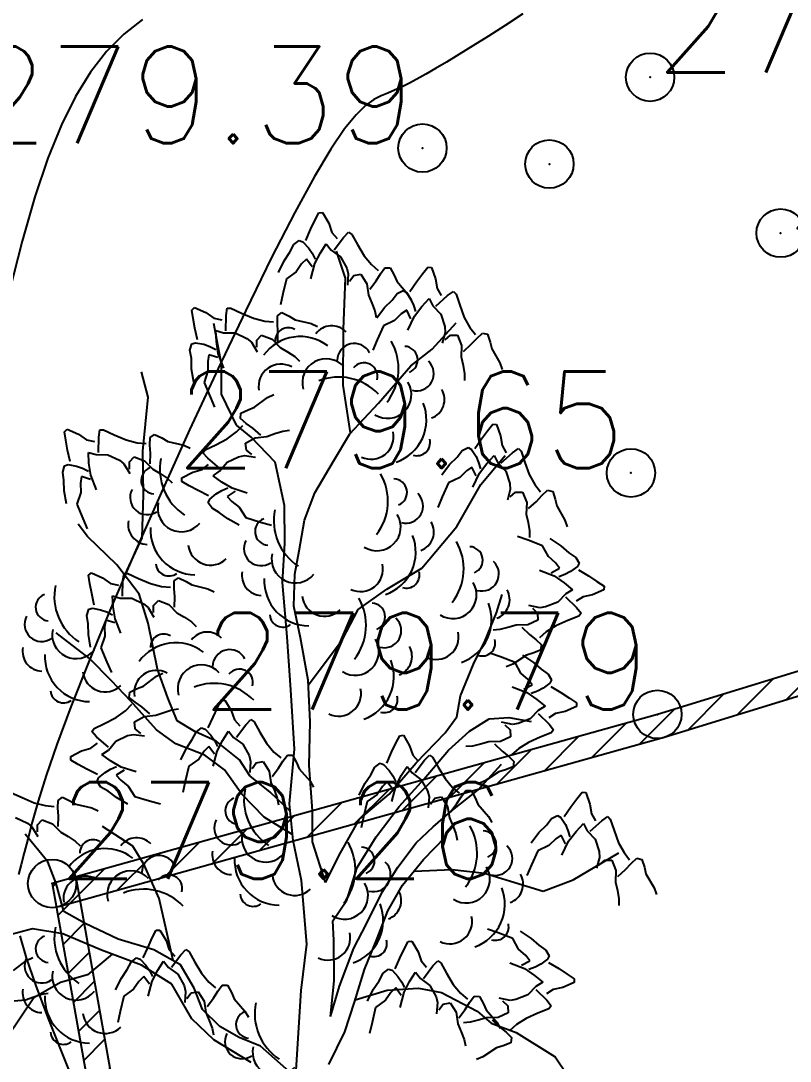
# Model space of a CAD drawing. Header units: millimetres. Extents: x 524954 to 526204, y 9523489 to 9524010.
# Drawn here: x 525584.64 to 525592.6, y 9523833.74 to 9523844.5 of the extents above; entities that cross this region are included whole.
import ezdxf
from ezdxf.enums import TextEntityAlignment as Align

# ---------------------------------------------------------------- set-up
doc = ezdxf.new("R2010")
doc.units = ezdxf.units.MM
doc.header["$PDMODE"] = 32
doc.header["$PDSIZE"] = 0.5
doc.linetypes.add('ACAD_ISO12W100', pattern=[21, 12, -3, 0, -3, 0, -3])
for name, color, linetype in [('Arbre', 34, 'ACAD_ISO12W100'), ('Cloture', 7, 'Continuous'), ('CN_01_00', 3, 'Continuous'), ('CN_02_00', 4, 'Continuous'), ('Murs', 1, 'Continuous'), ('TopoAlt', 3, 'Continuous'), ('TOPOJIS', 7, 'Continuous')]:
    doc.layers.add(name, color=color, linetype=linetype)
doc.styles.add('Simplex 1.0', font='Simplex.shx', dxfattribs={"width": 0.99, "height": 1})
pattern_1 = [(45, (0, 0), (-0.1767766952966, 0.1767766952966), [])]

# ---------------------------------------------------------------- blocks, each defined once
blk = doc.blocks.new('TCPOINT M')
at = {"color": 0}
blk.add_point((0, 0), dxfattribs=at)
at = {"layer": 'TopoAlt', "style": 'Simplex 1.0', "width": 0.99}
blk.add_attdef('ALT', (0.15, 0.15), '', height=1, dxfattribs=at)
blk = doc.blocks.new('v088')
at = {"color": 3, "linetype": 'Continuous'}
for p, q in [((-0.024, 12.318), (0.016, 12.396)), ((0.016, 12.396), (0.055, 12.4)), ((0.055, 12.4), (0.118, 12.291)), ((-0.069, 12.224), (-0.024, 12.318)), ((0.118, 12.291), (0.152, 12.195)), ((-0.118, 12.113), (-0.069, 12.224)), ((0.152, 12.195), (0.207, 12.131)), ((0.272, 12.144), (0.324, 12.197)), ((0.324, 12.197), (0.356, 12.175)), ((0.356, 12.175), (0.415, 12.069)), ((-0.283, 11.991), (-0.243, 12.069)), ((-0.243, 12.069), (-0.188, 12.111)), ((-0.188, 12.111), (-0.15, 12.099)), ((-0.15, 12.099), (-0.092, 12.035)), ((0.032, 11.984), (0.092, 12.078)), ((0.092, 12.078), (0.144, 12.013)), ((0.175, 12.015), (0.272, 12.144)), ((0.415, 12.069), (0.484, 11.953)), ((-0.344, 11.901), (-0.283, 11.991)), ((-0.092, 12.035), (-0.054, 11.98)), ((-0.054, 11.98), (-0.022, 11.919)), ((-0.025, 11.872), (0.032, 11.984)), ((0.144, 12.013), (0.24, 11.942)), ((0.484, 11.953), (0.56, 11.862)), ((-0.403, 11.78), (-0.344, 11.901)), ((-0.162, 11.869), (-0.217, 11.788)), ((-0.112, 11.918), (-0.162, 11.869)), ((-0.054, 11.839), (-0.112, 11.918)), ((-0.066, 11.715), (-0.025, 11.872)), ((0.24, 11.942), (0.305, 11.825)), ((0.56, 11.862), (0.63, 11.801)), ((-0.217, 11.788), (-0.32, 11.714)), ((0.305, 11.825), (0.32, 11.765)), ((0.32, 11.765), (0.311, 11.65)), ((0.334, 11.69), (0.378, 11.749)), ((0.378, 11.749), (0.45, 11.762)), ((0.45, 11.762), (0.511, 11.664)), ((0.608, 11.694), (0.653, 11.766)), ((0.653, 11.766), (0.699, 11.829)), ((0.699, 11.829), (0.754, 11.828)), ((0.754, 11.828), (0.796, 11.754)), ((0.796, 11.754), (0.824, 11.689)), ((1.027, 11.683), (1.089, 11.768)), ((1.089, 11.768), (1.142, 11.837)), ((1.142, 11.837), (1.181, 11.833)), ((1.181, 11.833), (1.223, 11.714)), ((-0.32, 11.714), (-0.357, 11.558)), ((0.511, 11.664), (0.53, 11.547)), ((0.542, 11.608), (0.608, 11.694)), ((0.824, 11.689), (0.934, 11.561)), ((0.958, 11.583), (1.027, 11.683)), ((1.223, 11.714), (1.239, 11.614)), ((-0.357, 11.558), (-0.382, 11.444)), ((0.53, 11.547), (0.565, 11.463)), ((0.773, 11.494), (0.827, 11.564)), ((0.827, 11.564), (0.889, 11.595)), ((0.889, 11.595), (0.923, 11.575)), ((0.923, 11.575), (0.969, 11.502)), ((0.934, 11.561), (0.97, 11.497)), ((1.227, 11.433), (1.346, 11.541)), ((1.239, 11.614), (1.281, 11.541)), ((1.346, 11.541), (1.408, 11.583)), ((1.408, 11.583), (1.435, 11.556)), ((1.435, 11.556), (1.473, 11.441)), ((-1.299, 11.392), (-1.27, 11.417)), ((-1.27, 11.417), (-1.154, 11.366)), ((0.565, 11.463), (0.596, 11.383)), ((0.615, 11.31), (0.696, 11.418)), ((0.696, 11.418), (0.773, 11.494)), ((0.969, 11.502), (0.996, 11.441)), ((0.996, 11.441), (1.016, 11.375)), ((1.004, 11.329), (1.081, 11.429)), ((1.081, 11.429), (1.158, 11.51)), ((1.158, 11.51), (1.196, 11.437)), ((1.196, 11.437), (1.277, 11.348)), ((1.473, 11.441), (1.519, 11.314)), ((-1.285, 11.305), (-1.299, 11.392)), ((-1.266, 11.203), (-1.285, 11.305)), ((-1.154, 11.366), (-1.07, 11.309)), ((-1.07, 11.309), (-0.988, 11.29)), ((-0.947, 11.176), (-0.943, 11.337)), ((-0.943, 11.337), (-0.932, 11.411)), ((-0.932, 11.411), (-0.894, 11.412)), ((-0.894, 11.412), (-0.784, 11.361)), ((-0.784, 11.361), (-0.66, 11.307)), ((-0.66, 11.307), (-0.544, 11.278)), ((-0.413, 11.333), (-0.367, 11.365)), ((-0.413, 11.254), (-0.413, 11.333)), ((-0.367, 11.365), (-0.29, 11.329)), ((-0.29, 11.329), (-0.229, 11.292)), ((0.596, 11.383), (0.609, 11.315)), ((0.869, 11.352), (0.8, 11.283)), ((0.927, 11.391), (0.869, 11.352)), ((0.969, 11.302), (0.927, 11.391)), ((0.935, 11.183), (1.004, 11.329)), ((1.277, 11.348), (1.319, 11.221)), ((1.519, 11.314), (1.577, 11.21)), ((-1.241, 11.084), (-1.266, 11.203)), ((-0.544, 11.278), (-0.452, 11.27)), ((-0.408, 11.17), (-0.413, 11.254)), ((-0.229, 11.292), (-0.065, 11.254)), ((-0.065, 11.254), (0.001, 11.223)), ((0.685, 11.229), (0.619, 11.083)), ((0.8, 11.283), (0.685, 11.229)), ((1.319, 11.221), (1.323, 11.16)), ((1.577, 11.21), (1.635, 11.137)), ((-1.05, 11.179), (-0.971, 11.157)), ((-1.044, 11.067), (-1.05, 11.179)), ((-0.971, 11.157), (-0.851, 11.155)), ((-0.851, 11.155), (-0.73, 11.098)), ((-0.73, 11.098), (-0.682, 11.059)), ((-0.626, 11.08), (-0.576, 11.133)), ((-0.576, 11.133), (-0.468, 11.09)), ((-0.468, 11.09), (-0.384, 11.005)), ((-0.41, 11.061), (-0.408, 11.17)), ((1.323, 11.16), (1.292, 11.048)), ((1.323, 11.083), (1.377, 11.133)), ((1.377, 11.133), (1.45, 11.133)), ((1.45, 11.133), (1.492, 11.025)), ((1.592, 11.037), (1.65, 11.098)), ((1.65, 11.098), (1.708, 11.152)), ((1.708, 11.152), (1.762, 11.141)), ((1.762, 11.141), (1.789, 11.06)), ((-1.317, 10.975), (-1.297, 11.041)), ((-1.297, 11.041), (-1.259, 11.053)), ((-1.259, 11.053), (-1.174, 11.037)), ((-1.174, 11.037), (-1.111, 11.014)), ((-1.111, 11.014), (-1.05, 10.983)), ((-1.024, 10.943), (-1.044, 11.067)), ((-0.682, 11.059), (-0.622, 10.96)), ((-0.626, 11.006), (-0.626, 11.08)), ((-0.384, 11.005), (-0.307, 10.958)), ((0.619, 11.083), (0.573, 10.975)), ((1.492, 11.025), (1.489, 10.906)), ((1.512, 10.964), (1.592, 11.037)), ((1.789, 11.06), (1.804, 10.991)), ((1.804, 10.991), (1.889, 10.844)), ((-1.303, 10.889), (-1.317, 10.975)), ((-1.3, 10.78), (-1.303, 10.889)), ((-1.122, 10.929), (-1.134, 10.861)), ((-1.029, 10.899), (-1.122, 10.929)), ((-0.966, 10.792), (-1.024, 10.943)), ((-0.307, 10.958), (-0.234, 10.911)), ((-0.234, 10.911), (-0.184, 10.864)), ((1.489, 10.906), (1.508, 10.818)), ((-1.277, 10.647), (-1.3, 10.78)), ((-1.134, 10.861), (-1.131, 10.763)), ((1.508, 10.818), (1.523, 10.733)), ((1.889, 10.844), (1.912, 10.775)), ((-1.131, 10.763), (-1.171, 10.642)), ((1.523, 10.733), (1.523, 10.664)), ((-1.171, 10.642), (-1.109, 10.494)), ((-1.109, 10.494), (-1.063, 10.387)), ((-0.648, 10.385), (-0.514, 10.488)), ((-0.514, 10.488), (-0.448, 10.519)), ((-0.791, 10.323), (-0.715, 10.36)), ((-0.715, 10.36), (-0.648, 10.385)), ((-0.796, 10.268), (-0.791, 10.323)), ((-0.735, 10.218), (-0.796, 10.268)), ((-2.616, 10.132), (-2.587, 10.158)), ((-2.603, 10.046), (-2.616, 10.132)), ((-2.587, 10.158), (-2.471, 10.107)), ((-2.261, 10.077), (-2.249, 10.151)), ((-2.249, 10.151), (-2.211, 10.152)), ((-2.211, 10.152), (-2.101, 10.101)), ((-0.931, 10.06), (-0.836, 10.131)), ((-0.836, 10.131), (-0.771, 10.198)), ((-0.666, 10.169), (-0.735, 10.218)), ((-0.583, 10.098), (-0.666, 10.169)), ((-0.438, 10.113), (-0.356, 10.14)), ((-0.356, 10.14), (-0.287, 10.149)), ((1.7, 10.058), (1.762, 10.142)), ((1.762, 10.142), (1.816, 10.212)), ((1.816, 10.212), (1.854, 10.208)), ((1.854, 10.208), (1.896, 10.089)), ((-2.583, 9.943), (-2.603, 10.046)), ((-2.471, 10.107), (-2.388, 10.049)), ((-2.388, 10.049), (-2.306, 10.03)), ((-2.264, 9.917), (-2.261, 10.077)), ((-2.101, 10.101), (-1.977, 10.047)), ((-1.977, 10.047), (-1.862, 10.018)), ((-1.862, 10.018), (-1.769, 10.01)), ((-1.731, 9.995), (-1.73, 10.074)), ((-1.73, 10.074), (-1.685, 10.105)), ((-1.685, 10.105), (-1.608, 10.069)), ((-1.608, 10.069), (-1.547, 10.033)), ((-1.547, 10.033), (-1.382, 9.994)), ((-1.051, 9.998), (-0.931, 10.06)), ((-0.743, 10.015), (-0.642, 10.071)), ((-0.734, 9.943), (-0.743, 10.015)), ((-0.642, 10.071), (-0.523, 10.083)), ((-0.523, 10.083), (-0.438, 10.113)), ((1.631, 9.958), (1.7, 10.058)), ((1.896, 10.089), (1.912, 9.989)), ((-2.558, 9.824), (-2.583, 9.943)), ((-2.368, 9.919), (-2.288, 9.897)), ((-2.362, 9.808), (-2.368, 9.919)), ((-1.725, 9.911), (-1.731, 9.995)), ((-1.728, 9.802), (-1.725, 9.911)), ((-1.382, 9.994), (-1.316, 9.963)), ((-1.184, 9.915), (-1.161, 9.945)), ((-1.134, 9.859), (-1.184, 9.915)), ((-1.161, 9.945), (-1.051, 9.998)), ((-0.677, 9.896), (-0.734, 9.943)), ((1.446, 9.869), (1.5, 9.939)), ((1.5, 9.939), (1.562, 9.969)), ((1.562, 9.969), (1.596, 9.95)), ((1.596, 9.95), (1.643, 9.877)), ((1.9, 9.808), (2.019, 9.915)), ((1.912, 9.989), (1.954, 9.915)), ((2.019, 9.915), (2.081, 9.958)), ((2.081, 9.958), (2.108, 9.931)), ((2.108, 9.931), (2.146, 9.815)), ((-2.342, 9.683), (-2.362, 9.808)), ((-2.288, 9.897), (-2.168, 9.895)), ((-2.168, 9.895), (-2.047, 9.839)), ((-2.047, 9.839), (-2, 9.799)), ((-2, 9.799), (-1.94, 9.7)), ((-1.944, 9.746), (-1.943, 9.82)), ((-1.943, 9.82), (-1.893, 9.873)), ((-1.893, 9.873), (-1.786, 9.83)), ((-1.786, 9.83), (-1.702, 9.745)), ((-1.012, 9.755), (-1.134, 9.859)), ((-1.011, 9.724), (-0.934, 9.816)), ((-0.934, 9.816), (-0.814, 9.874)), ((-0.814, 9.874), (-0.753, 9.886)), ((-0.753, 9.886), (-0.639, 9.87)), ((1.369, 9.792), (1.446, 9.869)), ((1.643, 9.877), (1.669, 9.815)), ((1.669, 9.815), (1.689, 9.75)), ((1.677, 9.704), (1.754, 9.804)), ((1.754, 9.804), (1.831, 9.885)), ((1.831, 9.885), (1.869, 9.812)), ((1.869, 9.812), (1.95, 9.723)), ((2.146, 9.815), (2.193, 9.689)), ((-2.634, 9.715), (-2.614, 9.781)), ((-2.621, 9.629), (-2.634, 9.715)), ((-2.614, 9.781), (-2.576, 9.793)), ((-2.576, 9.793), (-2.492, 9.777)), ((-2.492, 9.777), (-2.428, 9.754)), ((-2.428, 9.754), (-2.368, 9.723)), ((-1.702, 9.745), (-1.624, 9.699)), ((-1.624, 9.699), (-1.552, 9.652)), ((-1.402, 9.657), (-1.289, 9.715)), ((-1.289, 9.715), (-1.192, 9.743)), ((-1.192, 9.743), (-1.125, 9.794)), ((-1.079, 9.676), (-1.011, 9.724)), ((1.289, 9.685), (1.369, 9.792)), ((1.542, 9.727), (1.473, 9.658)), ((1.6, 9.765), (1.542, 9.727)), ((1.643, 9.677), (1.6, 9.765)), ((1.608, 9.558), (1.677, 9.704)), ((1.95, 9.723), (1.993, 9.596)), ((-2.617, 9.52), (-2.621, 9.629)), ((-2.439, 9.669), (-2.451, 9.601)), ((-2.451, 9.601), (-2.448, 9.503)), ((-2.346, 9.639), (-2.439, 9.669)), ((-2.283, 9.532), (-2.342, 9.683)), ((-1.552, 9.652), (-1.502, 9.604)), ((-1.401, 9.619), (-1.402, 9.657)), ((-1.325, 9.574), (-1.401, 9.619)), ((-0.989, 9.611), (-1.079, 9.676)), ((-0.88, 9.547), (-0.989, 9.611)), ((1.358, 9.604), (1.292, 9.458)), ((1.473, 9.658), (1.358, 9.604)), ((1.993, 9.596), (1.996, 9.535)), ((2.193, 9.689), (2.25, 9.585)), ((2.25, 9.585), (2.308, 9.512)), ((-2.595, 9.387), (-2.617, 9.52)), ((-2.448, 9.503), (-2.488, 9.382)), ((-1.233, 9.524), (-1.325, 9.574)), ((-1.125, 9.469), (-1.233, 9.524)), ((-1.113, 9.435), (-1.047, 9.49)), ((-1.047, 9.49), (-0.989, 9.525)), ((-0.989, 9.525), (-0.927, 9.553)), ((-0.848, 9.516), (-0.931, 9.463)), ((-0.726, 9.498), (-0.88, 9.547)), ((1.996, 9.535), (1.966, 9.423)), ((1.996, 9.458), (2.05, 9.508)), ((2.05, 9.508), (2.123, 9.508)), ((2.123, 9.508), (2.166, 9.4)), ((2.323, 9.473), (2.381, 9.527)), ((2.381, 9.527), (2.435, 9.515)), ((2.435, 9.515), (2.462, 9.435)), ((-2.488, 9.382), (-2.427, 9.234)), ((-1.128, 9.398), (-1.113, 9.435)), ((-1.089, 9.341), (-1.128, 9.398)), ((-0.931, 9.463), (-0.885, 9.411)), ((-0.885, 9.411), (-0.807, 9.351)), ((1.292, 9.458), (1.246, 9.35)), ((2.166, 9.4), (2.162, 9.281)), ((2.185, 9.338), (2.266, 9.412)), ((2.266, 9.412), (2.323, 9.473)), ((2.462, 9.435), (2.477, 9.365)), ((-1.014, 9.297), (-1.089, 9.341)), ((-0.927, 9.231), (-1.014, 9.297)), ((-0.807, 9.351), (-0.739, 9.244)), ((2.162, 9.281), (2.181, 9.192)), ((2.477, 9.365), (2.562, 9.219)), ((-2.427, 9.234), (-2.38, 9.127)), ((-0.81, 9.165), (-0.927, 9.231)), ((-0.739, 9.244), (-0.586, 9.198)), ((-0.586, 9.198), (-0.473, 9.166)), ((2.181, 9.192), (2.196, 9.108)), ((2.562, 9.219), (2.585, 9.15)), ((2.18, 9.009), (2.07, 9.048)), ((2.196, 9.108), (2.196, 9.038)), ((2.33, 8.953), (2.18, 9.009)), ((2.391, 8.841), (2.33, 8.953)), ((2.406, 9.027), (2.519, 8.953)), ((2.519, 8.953), (2.601, 8.881)), ((2.465, 8.776), (2.391, 8.841)), ((2.601, 8.881), (2.673, 8.832)), ((2.673, 8.832), (2.708, 8.773)), ((2.421, 8.673), (2.507, 8.721)), ((2.507, 8.721), (2.465, 8.776)), ((2.691, 8.737), (2.621, 8.686)), ((2.708, 8.773), (2.691, 8.737)), ((-2.366, 8.647), (-2.337, 8.672)), ((-2.353, 8.56), (-2.366, 8.647)), ((-2.337, 8.672), (-2.221, 8.621)), ((-2.221, 8.621), (-2.138, 8.563)), ((-2.011, 8.592), (-1.999, 8.665)), ((-1.999, 8.665), (-1.961, 8.666)), ((-1.961, 8.666), (-1.851, 8.615)), ((-1.851, 8.615), (-1.727, 8.562)), ((-1.48, 8.588), (-1.435, 8.619)), ((-1.435, 8.619), (-1.357, 8.583)), ((2.3, 8.701), (2.45, 8.641)), ((2.45, 8.641), (2.555, 8.57)), ((2.561, 8.655), (2.497, 8.632)), ((2.621, 8.686), (2.561, 8.655)), ((2.701, 8.703), (2.805, 8.64)), ((2.805, 8.64), (2.893, 8.584)), ((-2.333, 8.457), (-2.353, 8.56)), ((-2.138, 8.563), (-2.056, 8.544)), ((-2.014, 8.431), (-2.011, 8.592)), ((-1.727, 8.562), (-1.612, 8.532)), ((-1.612, 8.532), (-1.519, 8.524)), ((-1.481, 8.509), (-1.48, 8.588)), ((-1.475, 8.425), (-1.481, 8.509)), ((-1.357, 8.583), (-1.297, 8.547)), ((-1.297, 8.547), (-1.132, 8.508)), ((-1.132, 8.508), (-1.066, 8.477)), ((2.555, 8.57), (2.64, 8.498)), ((2.893, 8.584), (2.966, 8.534)), ((2.966, 8.534), (2.964, 8.496)), ((-2.308, 8.338), (-2.333, 8.457)), ((-2.118, 8.433), (-2.038, 8.411)), ((-2.112, 8.322), (-2.118, 8.433)), ((-2.038, 8.411), (-1.918, 8.409)), ((-1.918, 8.409), (-1.797, 8.353)), ((-1.478, 8.316), (-1.475, 8.425)), ((2.57, 8.455), (2.487, 8.369)), ((2.568, 8.425), (2.683, 8.312)), ((2.64, 8.498), (2.57, 8.455)), ((2.749, 8.424), (2.679, 8.378)), ((2.848, 8.446), (2.749, 8.424)), ((2.964, 8.496), (2.848, 8.446)), ((-2.384, 8.23), (-2.364, 8.296)), ((-2.364, 8.296), (-2.326, 8.308)), ((-2.326, 8.308), (-2.242, 8.291)), ((-2.242, 8.291), (-2.178, 8.268)), ((-2.092, 8.197), (-2.112, 8.322)), ((-1.797, 8.353), (-1.75, 8.313)), ((-1.75, 8.313), (-1.69, 8.215)), ((-1.694, 8.261), (-1.693, 8.334)), ((-1.693, 8.334), (-1.643, 8.387)), ((-1.643, 8.387), (-1.536, 8.344)), ((-1.536, 8.344), (-1.452, 8.259)), ((2.301, 8.311), (2.188, 8.335)), ((2.225, 8.306), (2.278, 8.256)), ((2.362, 8.319), (2.301, 8.311)), ((2.487, 8.369), (2.362, 8.319)), ((2.683, 8.312), (2.729, 8.254)), ((-2.371, 8.143), (-2.384, 8.23)), ((-2.189, 8.184), (-2.201, 8.115)), ((-2.096, 8.154), (-2.189, 8.184)), ((-2.178, 8.268), (-2.118, 8.237)), ((-2.033, 8.047), (-2.092, 8.197)), ((-1.452, 8.259), (-1.374, 8.213)), ((-1.374, 8.213), (-1.302, 8.166)), ((2.282, 8.183), (2.178, 8.134)), ((2.278, 8.256), (2.282, 8.183)), ((2.704, 8.225), (2.591, 8.179)), ((2.729, 8.254), (2.704, 8.225)), ((-2.367, 8.034), (-2.371, 8.143)), ((-2.201, 8.115), (-2.198, 8.017)), ((-1.302, 8.166), (-1.252, 8.118)), ((1.888, 8.085), (1.819, 8.08)), ((1.971, 8.105), (1.888, 8.085)), ((2.058, 8.13), (1.971, 8.105)), ((2.178, 8.134), (2.058, 8.13)), ((2.117, 8.111), (2.195, 8.035)), ((2.467, 8.125), (2.367, 8.061)), ((2.591, 8.179), (2.467, 8.125)), ((-2.345, 7.902), (-2.367, 8.034)), ((-2.198, 8.017), (-2.238, 7.897)), ((2.195, 8.035), (2.261, 7.981)), ((2.261, 7.981), (2.318, 7.927)), ((2.367, 8.061), (2.298, 7.999)), ((-2.238, 7.897), (-2.177, 7.749)), ((2.31, 7.872), (2.231, 7.841)), ((2.318, 7.927), (2.31, 7.872)), ((1.896, 7.802), (1.786, 7.841)), ((2.046, 7.746), (1.896, 7.802)), ((2.163, 7.821), (2.022, 7.727)), ((2.123, 7.82), (2.235, 7.746)), ((2.231, 7.841), (2.163, 7.821)), ((-2.177, 7.749), (-2.13, 7.641)), ((2.022, 7.727), (1.955, 7.7)), ((2.107, 7.634), (2.046, 7.746)), ((2.235, 7.746), (2.317, 7.675)), ((2.317, 7.675), (2.389, 7.625)), ((-1.797, 7.5), (-1.663, 7.603)), ((-1.663, 7.603), (-1.598, 7.634)), ((2.181, 7.57), (2.107, 7.634)), ((2.223, 7.514), (2.181, 7.57)), ((2.389, 7.625), (2.424, 7.566)), ((2.424, 7.566), (2.407, 7.53)), ((-1.945, 7.383), (-1.94, 7.438)), ((-1.94, 7.438), (-1.864, 7.475)), ((-1.864, 7.475), (-1.797, 7.5)), ((2.016, 7.494), (2.166, 7.434)), ((2.137, 7.467), (2.223, 7.514)), ((2.166, 7.434), (2.271, 7.363)), ((2.277, 7.448), (2.213, 7.425)), ((2.337, 7.479), (2.277, 7.448)), ((2.407, 7.53), (2.337, 7.479)), ((2.417, 7.496), (2.521, 7.433)), ((2.521, 7.433), (2.609, 7.377)), ((-1.884, 7.333), (-1.945, 7.383)), ((-1.815, 7.284), (-1.884, 7.333)), ((-1.034, 7.275), (-0.994, 7.353)), ((-0.994, 7.353), (-0.955, 7.356)), ((-0.955, 7.356), (-0.891, 7.247)), ((2.271, 7.363), (2.357, 7.292)), ((2.609, 7.377), (2.682, 7.328)), ((2.682, 7.328), (2.68, 7.289)), ((-2.081, 7.175), (-1.985, 7.246)), ((-1.985, 7.246), (-1.92, 7.313)), ((-1.732, 7.213), (-1.815, 7.284)), ((-1.672, 7.198), (-1.587, 7.228)), ((-1.587, 7.228), (-1.505, 7.255)), ((-1.505, 7.255), (-1.436, 7.264)), ((-1.078, 7.18), (-1.034, 7.275)), ((-0.891, 7.247), (-0.858, 7.151)), ((2.286, 7.249), (2.203, 7.162)), ((2.284, 7.218), (2.399, 7.105)), ((2.357, 7.292), (2.286, 7.249)), ((2.465, 7.218), (2.395, 7.171)), ((2.564, 7.239), (2.465, 7.218)), ((2.68, 7.289), (2.564, 7.239)), ((-2.31, 7.06), (-2.2, 7.113)), ((-2.2, 7.113), (-2.081, 7.175)), ((-1.892, 7.13), (-1.791, 7.186)), ((-1.883, 7.058), (-1.892, 7.13)), ((-1.791, 7.186), (-1.672, 7.198)), ((-1.128, 7.069), (-1.078, 7.18)), ((-0.858, 7.151), (-0.802, 7.088)), ((-0.738, 7.1), (-0.686, 7.153)), ((-0.686, 7.153), (-0.654, 7.131)), ((-0.654, 7.131), (-0.595, 7.025)), ((2.018, 7.104), (1.904, 7.128)), ((2.079, 7.112), (2.018, 7.104)), ((2.203, 7.162), (2.079, 7.112)), ((-2.333, 7.03), (-2.31, 7.06)), ((-2.283, 6.974), (-2.333, 7.03)), ((-1.963, 6.989), (-1.902, 7.001)), ((-1.902, 7.001), (-1.788, 6.985)), ((-1.826, 7.011), (-1.883, 7.058)), ((-1.293, 6.947), (-1.253, 7.025)), ((-1.253, 7.025), (-1.198, 7.067)), ((-1.198, 7.067), (-1.16, 7.055)), ((-1.16, 7.055), (-1.101, 6.992)), ((-0.978, 6.941), (-0.918, 7.034)), ((-0.918, 7.034), (-0.866, 6.97)), ((-0.835, 6.972), (-0.738, 7.1)), ((-0.595, 7.025), (-0.526, 6.909)), ((1.941, 7.1), (1.994, 7.049)), ((1.994, 7.049), (1.999, 6.976)), ((2.42, 7.018), (2.307, 6.972)), ((2.399, 7.105), (2.445, 7.047)), ((2.445, 7.047), (2.42, 7.018)), ((-2.342, 6.858), (-2.275, 6.909)), ((-2.161, 6.87), (-2.283, 6.974)), ((-2.161, 6.839), (-2.083, 6.931)), ((-2.083, 6.931), (-1.963, 6.989)), ((-1.354, 6.857), (-1.293, 6.947)), ((-1.101, 6.992), (-1.063, 6.936)), ((-1.063, 6.936), (-1.032, 6.875)), ((-1.035, 6.828), (-0.978, 6.941)), ((-0.866, 6.97), (-0.77, 6.898)), ((-0.77, 6.898), (-0.705, 6.781)), ((-0.526, 6.909), (-0.45, 6.818)), ((0.768, 6.815), (0.813, 6.909)), ((0.813, 6.909), (0.853, 6.987)), ((0.853, 6.987), (0.891, 6.991)), ((0.891, 6.991), (0.955, 6.881)), ((1.688, 6.899), (1.604, 6.878)), ((1.775, 6.923), (1.688, 6.899)), ((1.894, 6.927), (1.775, 6.923)), ((1.834, 6.904), (1.912, 6.828)), ((1.999, 6.976), (1.894, 6.927)), ((2.184, 6.918), (2.084, 6.854)), ((2.307, 6.972), (2.184, 6.918)), ((-2.551, 6.772), (-2.439, 6.83)), ((-2.439, 6.83), (-2.342, 6.858)), ((-2.228, 6.791), (-2.161, 6.839)), ((-2.138, 6.726), (-2.228, 6.791)), ((-1.413, 6.737), (-1.354, 6.857)), ((-1.172, 6.826), (-1.227, 6.745)), ((-1.122, 6.874), (-1.172, 6.826)), ((-1.064, 6.795), (-1.122, 6.874)), ((-1.076, 6.671), (-1.035, 6.828)), ((-0.45, 6.818), (-0.379, 6.757)), ((-0.357, 6.722), (-0.31, 6.785)), ((-0.31, 6.785), (-0.255, 6.784)), ((-0.255, 6.784), (-0.214, 6.71)), ((0.719, 6.703), (0.768, 6.815)), ((0.955, 6.881), (0.989, 6.786)), ((0.989, 6.786), (1.044, 6.722)), ((1.108, 6.734), (1.161, 6.787)), ((1.161, 6.787), (1.192, 6.766)), ((1.604, 6.878), (1.535, 6.874)), ((1.912, 6.828), (1.977, 6.774)), ((2.084, 6.854), (2.014, 6.792)), ((-2.55, 6.734), (-2.551, 6.772)), ((-2.475, 6.689), (-2.55, 6.734)), ((-2.383, 6.639), (-2.475, 6.689)), ((-2.029, 6.662), (-2.138, 6.726)), ((-1.227, 6.745), (-1.33, 6.67)), ((-0.705, 6.781), (-0.69, 6.721)), ((-0.69, 6.721), (-0.699, 6.606)), ((-0.675, 6.646), (-0.632, 6.705)), ((-0.632, 6.705), (-0.56, 6.719)), ((-0.56, 6.719), (-0.498, 6.621)), ((-0.402, 6.651), (-0.357, 6.722)), ((-0.214, 6.71), (-0.186, 6.645)), ((0.594, 6.66), (0.649, 6.702)), ((0.649, 6.702), (0.686, 6.689)), ((0.686, 6.689), (0.745, 6.626)), ((1.011, 6.606), (1.108, 6.734)), ((1.192, 6.766), (1.252, 6.66)), ((1.977, 6.774), (2.034, 6.72)), ((2.034, 6.72), (2.026, 6.666)), ((-2.274, 6.584), (-2.383, 6.639)), ((-2.262, 6.55), (-2.196, 6.606)), ((-2.196, 6.606), (-2.138, 6.64)), ((-2.138, 6.64), (-2.076, 6.668)), ((-1.998, 6.632), (-2.08, 6.578)), ((-2.08, 6.578), (-2.034, 6.526)), ((-1.875, 6.613), (-2.029, 6.662)), ((-1.33, 6.67), (-1.367, 6.514)), ((-0.498, 6.621), (-0.48, 6.503)), ((-0.468, 6.564), (-0.402, 6.651)), ((-0.186, 6.645), (-0.075, 6.517)), ((0.493, 6.492), (0.554, 6.582)), ((0.554, 6.582), (0.594, 6.66)), ((0.745, 6.626), (0.783, 6.571)), ((0.783, 6.571), (0.814, 6.51)), ((0.811, 6.463), (0.868, 6.575)), ((0.868, 6.575), (0.929, 6.669)), ((0.929, 6.669), (0.98, 6.604)), ((0.98, 6.604), (1.076, 6.532)), ((1.252, 6.66), (1.321, 6.544)), ((1.879, 6.614), (1.738, 6.52)), ((1.947, 6.634), (1.879, 6.614)), ((2.026, 6.666), (1.947, 6.634)), ((-2.277, 6.513), (-2.262, 6.55)), ((-2.238, 6.456), (-2.277, 6.513)), ((-2.034, 6.526), (-1.957, 6.466)), ((-1.957, 6.466), (-1.888, 6.359)), ((-1.367, 6.514), (-1.392, 6.4)), ((-0.48, 6.503), (-0.444, 6.419)), ((-0.075, 6.517), (-0.04, 6.453)), ((0.433, 6.371), (0.493, 6.492)), ((0.675, 6.46), (0.62, 6.379)), ((0.724, 6.509), (0.675, 6.46)), ((0.782, 6.43), (0.724, 6.509)), ((0.771, 6.306), (0.811, 6.463)), ((1.076, 6.532), (1.141, 6.416)), ((1.321, 6.544), (1.397, 6.452)), ((1.738, 6.52), (1.671, 6.493)), ((-3.163, 6.397), (-3.053, 6.346)), ((-2.163, 6.412), (-2.238, 6.456)), ((-2.076, 6.346), (-2.163, 6.412)), ((-1.888, 6.359), (-1.735, 6.313)), ((-0.444, 6.419), (-0.414, 6.339)), ((0.62, 6.379), (0.516, 6.305)), ((1.141, 6.416), (1.157, 6.356)), ((1.157, 6.356), (1.147, 6.241)), ((1.215, 6.339), (1.286, 6.353)), ((1.286, 6.353), (1.348, 6.255)), ((1.397, 6.452), (1.467, 6.391)), ((1.444, 6.285), (1.489, 6.356)), ((1.489, 6.356), (1.536, 6.42)), ((1.536, 6.42), (1.591, 6.419)), ((1.591, 6.419), (1.633, 6.344)), ((2.685, 6.334), (2.739, 6.404)), ((2.739, 6.404), (2.777, 6.4)), ((2.777, 6.4), (2.82, 6.28)), ((-3.053, 6.346), (-2.929, 6.292)), ((-2.929, 6.292), (-2.814, 6.263)), ((-2.814, 6.263), (-2.721, 6.255)), ((-2.683, 6.24), (-2.682, 6.318)), ((-2.682, 6.318), (-2.637, 6.35)), ((-2.637, 6.35), (-2.56, 6.314)), ((-2.56, 6.314), (-2.499, 6.278)), ((-2.499, 6.278), (-2.334, 6.239)), ((-1.959, 6.28), (-2.076, 6.346)), ((-1.735, 6.313), (-1.622, 6.281)), ((-0.414, 6.339), (-0.401, 6.271)), ((0.516, 6.305), (0.479, 6.149)), ((1.171, 6.28), (1.215, 6.339)), ((1.348, 6.255), (1.367, 6.137)), ((1.378, 6.198), (1.444, 6.285)), ((1.633, 6.344), (1.661, 6.279)), ((1.661, 6.279), (1.771, 6.151)), ((2.554, 6.15), (2.623, 6.25)), ((2.623, 6.25), (2.685, 6.334)), ((2.82, 6.28), (2.835, 6.18)), ((-3.121, 6.14), (-2.999, 6.083)), ((-2.677, 6.155), (-2.683, 6.24)), ((-2.68, 6.046), (-2.677, 6.155)), ((-2.334, 6.239), (-2.268, 6.208)), ((0.479, 6.149), (0.454, 6.035)), ((1.367, 6.137), (1.402, 6.054)), ((1.771, 6.151), (1.807, 6.088)), ((2.423, 6.13), (2.485, 6.161)), ((2.485, 6.161), (2.52, 6.142)), ((2.52, 6.142), (2.566, 6.069)), ((2.835, 6.18), (2.877, 6.107)), ((2.943, 6.107), (3.004, 6.15)), ((3.004, 6.15), (3.031, 6.123)), ((-2.999, 6.083), (-2.952, 6.044)), ((-2.952, 6.044), (-2.892, 5.945)), ((-2.896, 5.991), (-2.895, 6.065)), ((-2.895, 6.065), (-2.845, 6.118)), ((-2.845, 6.118), (-2.738, 6.075)), ((-2.738, 6.075), (-2.654, 5.99)), ((1.402, 6.054), (1.433, 5.974)), ((2.293, 5.984), (2.37, 6.061)), ((2.37, 6.061), (2.423, 6.13)), ((2.566, 6.069), (2.593, 6.007)), ((2.677, 5.996), (2.754, 6.077)), ((2.754, 6.077), (2.793, 6.004)), ((2.823, 6), (2.943, 6.107)), ((3.031, 6.123), (3.07, 6.007)), ((-2.654, 5.99), (-2.576, 5.943)), ((-2.576, 5.943), (-2.504, 5.896)), ((1.433, 5.974), (1.446, 5.906)), ((2.212, 5.877), (2.293, 5.984)), ((2.523, 5.957), (2.466, 5.919)), ((2.566, 5.869), (2.523, 5.957)), ((2.593, 6.007), (2.612, 5.942)), ((2.6, 5.896), (2.677, 5.996)), ((2.793, 6.004), (2.873, 5.915)), ((3.07, 6.007), (3.116, 5.88)), ((-2.504, 5.896), (-2.454, 5.849)), ((2.396, 5.85), (2.281, 5.796)), ((2.466, 5.919), (2.396, 5.85)), ((2.531, 5.75), (2.6, 5.896)), ((2.873, 5.915), (2.916, 5.788)), ((3.116, 5.88), (3.173, 5.777)), ((2.281, 5.796), (2.216, 5.65)), ((2.92, 5.727), (2.889, 5.615)), ((2.916, 5.788), (2.92, 5.727)), ((3.173, 5.777), (3.231, 5.703)), ((3.247, 5.665), (3.304, 5.719)), ((3.304, 5.719), (3.358, 5.707)), ((3.358, 5.707), (3.385, 5.627)), ((2.216, 5.65), (2.169, 5.542)), ((2.92, 5.65), (2.973, 5.7)), ((2.973, 5.7), (3.047, 5.7)), ((3.047, 5.7), (3.089, 5.592)), ((3.108, 5.53), (3.189, 5.603)), ((3.189, 5.603), (3.247, 5.665)), ((3.385, 5.627), (3.4, 5.557)), ((3.089, 5.592), (3.085, 5.473)), ((3.4, 5.557), (3.485, 5.411)), ((3.085, 5.473), (3.104, 5.384)), ((3.104, 5.384), (3.12, 5.3)), ((3.485, 5.411), (3.508, 5.342)), ((3.12, 5.3), (3.12, 5.23)), ((-1.707, 4.895), (-1.667, 4.973)), ((-1.667, 4.973), (-1.628, 4.976)), ((-1.628, 4.976), (-1.564, 4.867)), ((1.872, 4.946), (1.762, 4.985)), ((2.099, 4.964), (2.211, 4.89)), ((-1.751, 4.8), (-1.707, 4.895)), ((-1.564, 4.867), (-1.531, 4.771)), ((0.899, 4.779), (0.939, 4.857)), ((0.939, 4.857), (0.978, 4.861)), ((0.978, 4.861), (1.042, 4.751)), ((2.022, 4.89), (1.872, 4.946)), ((2.083, 4.778), (2.022, 4.89)), ((2.211, 4.89), (2.293, 4.818)), ((-1.801, 4.689), (-1.751, 4.8)), ((-1.531, 4.771), (-1.475, 4.707)), ((-1.411, 4.72), (-1.359, 4.773)), ((-1.359, 4.773), (-1.327, 4.751)), ((-1.327, 4.751), (-1.268, 4.645)), ((0.855, 4.685), (0.899, 4.779)), ((1.042, 4.751), (1.075, 4.656)), ((2.157, 4.714), (2.083, 4.778)), ((2.293, 4.818), (2.365, 4.769)), ((2.365, 4.769), (2.4, 4.71)), ((-3.143, 4.557), (-3.01, 4.66)), ((-3.01, 4.66), (-2.944, 4.692)), ((-1.966, 4.567), (-1.926, 4.645)), ((-1.926, 4.645), (-1.871, 4.687)), ((-1.871, 4.687), (-1.833, 4.675)), ((-1.833, 4.675), (-1.774, 4.612)), ((-1.651, 4.561), (-1.591, 4.654)), ((-1.591, 4.654), (-1.539, 4.59)), ((-1.508, 4.592), (-1.411, 4.72)), ((-1.268, 4.645), (-1.199, 4.529)), ((0.805, 4.573), (0.855, 4.685)), ((1.075, 4.656), (1.131, 4.592)), ((1.195, 4.604), (1.247, 4.657)), ((1.247, 4.657), (1.279, 4.636)), ((1.279, 4.636), (1.338, 4.53)), ((1.992, 4.638), (2.142, 4.578)), ((2.113, 4.611), (2.199, 4.658)), ((2.199, 4.658), (2.157, 4.714)), ((2.383, 4.674), (2.313, 4.623)), ((2.4, 4.71), (2.383, 4.674)), ((2.393, 4.64), (2.497, 4.577)), ((-2.027, 4.477), (-1.966, 4.567)), ((-1.774, 4.612), (-1.736, 4.556)), ((-1.736, 4.556), (-1.705, 4.495)), ((-1.708, 4.448), (-1.651, 4.561)), ((-1.539, 4.59), (-1.443, 4.518)), ((-1.199, 4.529), (-1.123, 4.438)), ((0.64, 4.452), (0.68, 4.53)), ((0.68, 4.53), (0.735, 4.572)), ((0.735, 4.572), (0.773, 4.559)), ((0.773, 4.559), (0.832, 4.496)), ((0.955, 4.445), (1.015, 4.539)), ((1.015, 4.539), (1.067, 4.474)), ((1.098, 4.476), (1.195, 4.604)), ((1.338, 4.53), (1.407, 4.414)), ((2.142, 4.578), (2.247, 4.507)), ((2.253, 4.592), (2.189, 4.569)), ((2.313, 4.623), (2.253, 4.592)), ((2.497, 4.577), (2.585, 4.521)), ((-2.086, 4.357), (-2.027, 4.477)), ((-1.845, 4.445), (-1.9, 4.365)), ((-1.795, 4.494), (-1.845, 4.445)), ((-1.737, 4.415), (-1.795, 4.494)), ((-1.749, 4.291), (-1.708, 4.448)), ((-1.443, 4.518), (-1.378, 4.401)), ((-1.123, 4.438), (-1.052, 4.377)), ((0.579, 4.362), (0.64, 4.452)), ((0.832, 4.496), (0.87, 4.441)), ((0.87, 4.441), (0.901, 4.38)), ((0.898, 4.333), (0.955, 4.445)), ((1.067, 4.474), (1.163, 4.402)), ((2.247, 4.507), (2.332, 4.436)), ((2.332, 4.436), (2.262, 4.393)), ((2.656, 4.433), (2.54, 4.383)), ((2.585, 4.521), (2.658, 4.472)), ((2.658, 4.472), (2.656, 4.433)), ((-2.933, 4.286), (-2.851, 4.312)), ((-2.851, 4.312), (-2.783, 4.321)), ((-1.9, 4.365), (-2.003, 4.29)), ((-1.378, 4.401), (-1.363, 4.341)), ((-1.363, 4.341), (-1.372, 4.226)), ((-1.349, 4.266), (-1.305, 4.325)), ((-1.305, 4.325), (-1.233, 4.338)), ((-1.233, 4.338), (-1.171, 4.241)), ((-1.075, 4.271), (-1.03, 4.342)), ((-1.03, 4.342), (-0.984, 4.405)), ((-0.984, 4.405), (-0.928, 4.404)), ((-0.928, 4.404), (-0.887, 4.33)), ((-0.887, 4.33), (-0.859, 4.265)), ((0.52, 4.241), (0.579, 4.362)), ((0.761, 4.33), (0.706, 4.249)), ((0.811, 4.379), (0.761, 4.33)), ((0.869, 4.3), (0.811, 4.379)), ((0.857, 4.176), (0.898, 4.333)), ((1.163, 4.402), (1.228, 4.286)), ((1.407, 4.414), (1.483, 4.322)), ((1.483, 4.322), (1.554, 4.261)), ((2.262, 4.393), (2.179, 4.306)), ((2.26, 4.362), (2.375, 4.249)), ((2.441, 4.361), (2.371, 4.315)), ((2.54, 4.383), (2.441, 4.361)), ((-3.137, 4.244), (-3.019, 4.255)), ((-3.019, 4.255), (-2.933, 4.286)), ((-2.003, 4.29), (-2.04, 4.134)), ((-1.171, 4.241), (-1.153, 4.123)), ((-1.141, 4.184), (-1.075, 4.271)), ((-0.859, 4.265), (-0.748, 4.137)), ((0.706, 4.249), (0.603, 4.175)), ((1.228, 4.286), (1.243, 4.226)), ((1.243, 4.226), (1.234, 4.11)), ((1.258, 4.15), (1.301, 4.209)), ((1.301, 4.209), (1.373, 4.223)), ((1.373, 4.223), (1.435, 4.125)), ((1.531, 4.155), (1.576, 4.226)), ((1.576, 4.226), (1.623, 4.29)), ((1.623, 4.29), (1.678, 4.289)), ((1.678, 4.289), (1.719, 4.214)), ((1.719, 4.214), (1.747, 4.149)), ((1.994, 4.248), (1.88, 4.272)), ((1.917, 4.244), (1.97, 4.193)), ((2.055, 4.256), (1.994, 4.248)), ((2.179, 4.306), (2.055, 4.256)), ((2.375, 4.249), (2.421, 4.191)), ((-2.04, 4.134), (-2.065, 4.02)), ((-1.153, 4.123), (-1.118, 4.039)), ((-0.748, 4.137), (-0.713, 4.073)), ((0.603, 4.175), (0.566, 4.019)), ((1.435, 4.125), (1.453, 4.007)), ((1.465, 4.068), (1.531, 4.155)), ((1.747, 4.149), (1.858, 4.021)), ((1.975, 4.12), (1.87, 4.071)), ((1.97, 4.193), (1.975, 4.12)), ((2.283, 4.116), (2.16, 4.062)), ((2.396, 4.162), (2.283, 4.116)), ((2.421, 4.191), (2.396, 4.162)), ((-1.118, 4.039), (-1.087, 3.959)), ((0.566, 4.019), (0.541, 3.904)), ((1.453, 4.007), (1.488, 3.924)), ((1.58, 4.022), (1.511, 4.017)), ((1.664, 4.043), (1.58, 4.022)), ((1.751, 4.067), (1.664, 4.043)), ((1.87, 4.071), (1.751, 4.067)), ((1.81, 4.048), (1.888, 3.972)), ((1.858, 4.021), (1.893, 3.958)), ((2.059, 3.998), (1.99, 3.936)), ((2.16, 4.062), (2.059, 3.998)), ((-1.087, 3.959), (-1.074, 3.891)), ((1.488, 3.924), (1.519, 3.844)), ((1.888, 3.972), (1.953, 3.918)), ((1.953, 3.918), (2.01, 3.864)), ((1.519, 3.844), (1.532, 3.776)), ((1.923, 3.778), (1.855, 3.758)), ((2.002, 3.81), (1.923, 3.778)), ((2.01, 3.864), (2.002, 3.81)), ((1.714, 3.664), (1.647, 3.637)), ((1.855, 3.758), (1.714, 3.664))]:
    blk.add_line(p, q, dxfattribs=at)
at = {"linetype": 'Continuous'}
for p, q in [((0.29, 11.722), (0.197, 12)), ((0.27, 11.193), (0.29, 11.722)), ((-0.991, 10.831), (-1.069, 11.252)), ((1.188, 10.988), (1.437, 11.261)), ((0.269, 10.614), (0.27, 11.193)), ((0.968, 10.816), (1.188, 10.988)), ((-0.991, 10.52), (-0.991, 10.831)), ((0.634, 10.429), (0.968, 10.816)), ((-1.749, 10.491), (-1.817, 10.751)), ((0.345, 10.122), (0.269, 10.614)), ((-1.806, 9.931), (-1.749, 10.491)), ((-0.835, 10.2), (-0.991, 10.52)), ((0.336, 10.112), (0.634, 10.429)), ((-0.683, 10.078), (-0.835, 10.2)), ((-0.435, 9.816), (-0.683, 10.078)), ((0.168, 9.829), (0.336, 10.112)), ((-1.797, 9.483), (-1.806, 9.931)), ((-0.339, 9.37), (-0.435, 9.816)), ((-0.025, 9.501), (0.168, 9.829)), ((1.69, 9.587), (1.945, 9.885)), ((1.444, 9.153), (1.69, 9.587)), ((-1.812, 9.035), (-1.797, 9.483)), ((-0.131, 9.219), (-0.025, 9.501)), ((-0.337, 8.979), (-0.339, 9.37)), ((-2.378, 9.048), (-2.474, 9.177)), ((-0.186, 8.901), (-0.131, 9.219)), ((1.08, 8.722), (1.444, 9.153)), ((-2.074, 8.756), (-2.378, 9.048)), ((-1.992, 8.647), (-1.812, 9.035)), ((-0.36, 8.574), (-0.337, 8.979)), ((-0.231, 8.658), (-0.186, 8.901)), ((-1.843, 8.45), (-2.074, 8.756)), ((0.718, 8.503), (1.08, 8.722)), ((-0.243, 8.328), (-0.231, 8.658)), ((-0.311, 8.009), (-0.36, 8.574)), ((-1.75, 8.153), (-1.843, 8.45)), ((0.424, 8.292), (0.718, 8.503)), ((1.855, 8.26), (1.913, 8.447)), ((-0.174, 8), (-0.243, 8.328)), ((0.262, 7.984), (0.424, 8.292)), ((1.736, 7.971), (1.855, 8.26)), ((-1.653, 7.676), (-1.75, 8.153)), ((-2.358, 7.786), (-2.7, 8.052)), ((-0.274, 7.463), (-0.311, 8.009)), ((-0.096, 7.56), (-0.174, 8)), ((-0.093, 7.509), (0.262, 7.984)), ((1.617, 7.726), (1.736, 7.971)), ((-2.129, 7.554), (-2.358, 7.786)), ((-1.547, 7.38), (-1.653, 7.676)), ((1.481, 7.4), (1.617, 7.726)), ((-1.932, 7.347), (-2.129, 7.554)), ((-0.075, 7.131), (-0.096, 7.56)), ((-0.237, 6.848), (-0.274, 7.463)), ((-1.665, 7.048), (-1.932, 7.347)), ((-1.449, 7.14), (-1.547, 7.38)), ((1.442, 7.181), (1.481, 7.4)), ((-1.266, 7.031), (-1.449, 7.14)), ((-0.084, 6.677), (-0.075, 7.131)), ((1.321, 7.017), (1.442, 7.181)), ((1.575, 7.035), (1.778, 7.163)), ((1.778, 7.163), (1.983, 7.174)), ((1.983, 7.174), (2.214, 7.135)), ((-1.463, 6.903), (-1.665, 7.048)), ((-1.047, 6.93), (-1.266, 7.031)), ((1.023, 6.706), (1.321, 7.017)), ((1.356, 6.837), (1.575, 7.035)), ((-1.162, 6.785), (-1.463, 6.903)), ((-0.806, 6.736), (-1.047, 6.93)), ((-0.96, 6.634), (-1.162, 6.785)), ((-0.287, 6.281), (-0.237, 6.848)), ((1.107, 6.54), (1.356, 6.837)), ((-0.697, 6.571), (-0.806, 6.736)), ((-0.049, 6.211), (-0.084, 6.677)), ((0.743, 6.383), (1.023, 6.706)), ((1.663, 6.427), (1.906, 6.693)), ((-0.78, 6.382), (-0.96, 6.634)), ((-0.488, 6.401), (-0.697, 6.571)), ((0.846, 6.255), (1.107, 6.54)), ((-0.551, 6.145), (-0.78, 6.382)), ((-0.279, 6.204), (-0.488, 6.401)), ((0.438, 6.122), (0.743, 6.383)), ((1.381, 6.204), (1.663, 6.427)), ((-0.248, 5.902), (-0.287, 6.281)), ((0.61, 5.939), (0.846, 6.255)), ((-0.254, 5.961), (-0.551, 6.145)), ((-0.049, 5.888), (-0.049, 6.211)), ((1.198, 6.044), (1.381, 6.204)), ((-1.907, 5.843), (-2.222, 6.048)), ((0.24, 5.776), (0.438, 6.122)), ((1.021, 5.879), (1.198, 6.044)), ((-2.787, 5.681), (-3.023, 5.969)), ((0.411, 5.624), (0.61, 5.939)), ((1.1, 5.706), (1.325, 5.941)), ((-1.791, 5.652), (-1.907, 5.843)), ((-0.165, 5.487), (-0.248, 5.902)), ((0.085, 5.468), (-0.049, 5.888)), ((0.834, 5.626), (1.021, 5.879)), ((0.085, 5.468), (0.24, 5.776)), ((0.881, 5.441), (1.1, 5.706)), ((2.646, 5.496), (3.119, 5.774)), ((-2.701, 5.459), (-2.787, 5.681)), ((-1.635, 5.301), (-1.791, 5.652)), ((0.306, 5.286), (0.411, 5.624)), ((0.671, 5.368), (0.834, 5.626)), ((1.001, 5.586), (1.394, 5.601)), ((1.394, 5.601), (1.731, 5.564)), ((1.731, 5.564), (2, 5.483)), ((2.338, 5.378), (2.646, 5.496)), ((-2.621, 5.169), (-2.701, 5.459)), ((-0.107, 4.829), (-0.165, 5.487)), ((0.731, 5.176), (0.881, 5.441)), ((2, 5.483), (2.338, 5.378)), ((-1.559, 4.967), (-1.635, 5.301)), ((0.161, 5.071), (0.306, 5.286)), ((0.51, 5.041), (0.671, 5.368)), ((-2.4, 5.043), (-2.621, 5.169)), ((0.619, 4.888), (0.731, 5.176)), ((0.172, 4.872), (0.161, 5.071)), ((-2.946, 4.988), (-3.206, 4.92)), ((-2.634, 4.938), (-2.946, 4.988)), ((-2.061, 4.882), (-2.4, 5.043)), ((-1.492, 4.659), (-1.559, 4.967)), ((0.379, 4.79), (0.51, 5.041)), ((-2.233, 4.766), (-2.634, 4.938)), ((-1.692, 4.771), (-2.061, 4.882)), ((0.174, 4.45), (0.172, 4.872)), ((0.489, 4.568), (0.619, 4.888)), ((-1.819, 4.613), (-2.233, 4.766)), ((-1.415, 4.615), (-1.692, 4.771)), ((-0.166, 4.349), (-0.107, 4.829)), ((0.231, 4.395), (0.379, 4.79)), ((-2.123, 4.725), (-2.377, 4.514)), ((-1.504, 4.415), (-1.819, 4.613)), ((-1.273, 4.376), (-1.415, 4.615)), ((0.384, 4.23), (0.489, 4.568)), ((-2.655, 4.434), (-2.931, 4.273)), ((-2.377, 4.514), (-2.655, 4.434)), ((-1.298, 4.058), (-1.504, 4.415)), ((0.138, 4.082), (0.174, 4.45)), ((-1.188, 4.154), (-1.273, 4.376)), ((-0.217, 3.527), (-0.166, 4.349)), ((0.138, 4.082), (0.231, 4.395)), ((0.391, 4.253), (0.724, 4.355)), ((0.724, 4.355), (1.047, 4.375)), ((1.047, 4.375), (1.284, 4.33)), ((1.284, 4.33), (1.655, 4.138)), ((-2.931, 4.273), (-3.209, 3.863)), ((0.285, 3.923), (0.384, 4.23)), ((-1.01, 3.977), (-1.188, 4.154)), ((1.655, 4.138), (1.8, 4.011)), ((-1.069, 3.839), (-1.298, 4.058)), ((1.8, 4.011), (2.057, 3.917)), ((-0.808, 3.863), (-1.01, 3.977)), ((0.118, 3.584), (0.285, 3.923)), ((2.057, 3.917), (2.461, 3.664)), ((-0.685, 3.605), (-1.069, 3.839)), ((-0.589, 3.774), (-0.808, 3.863)), ((-0.234, 3.461), (-0.589, 3.774)), ((2.461, 3.664), (2.589, 3.474))]:
    blk.add_line(p, q, dxfattribs=at)
at = {"color": 3, "linetype": 'Continuous'}
for centre, major_axis, start_param, end_param in [((-0.3, 11.072), (0.0964, 0.0964), 0.254619, 2.377018), ((0.15, 11.024), (0.145, 0.145), 6.263619, 7.998733), ((-0.176, 10.651), (0.33, 0.33), 0.12682, 1.733702), ((0.383, 10.87), (-0.125, 0.125), 4.396235, 7.060094), ((0.275, 10.786), (0.4, 0.4), 4.836335, 6.022049), ((0.899, 10.876), (0.099, 0.099), 4.31771, 7.031286), ((0.091, 10.641), (0.174, 0.174), 6.236163, 8.918901), ((-0.376, 10.6), (0.164, 0.164), 0.282297, 2.520721), ((0.483, 10.705), (-0.099, 0.099), 3.680741, 6.394318), ((1.029, 10.733), (-0.125, 0.125), 2.081137, 4.744996), ((0.223, 10.132), (-0.4, 0.4), 4.689978, 5.875693), ((0.728, 10.517), (-0.174, 0.174), 1.793126, 4.475865), ((1.111, 10.467), (-0.145, 0.145), 2.713295, 4.448408), ((0.662, 10.258), (-0.33, 0.33), 2.69514, 4.302022), ((0.557, 10.08), (0.164, 0.164), 3.478918, 5.717341), ((1.031, 10.021), (0.0964, 0.0964), 3.62262, 5.745019), ((-1.063, 9.743), (0.4, 0.4), 2.158504, 3.344219), ((-1.682, 9.628), (-0.099, 0.099), -0.421529, 2.292047), ((0.165, 9.415), (0.4, 0.4), 4.836335, 6.022049), ((0.788, 9.505), (-0.099, 0.099), 2.746913, 5.46049), ((-1.76, 9.451), (-0.125, 0.125), 0.293965, 2.957824), ((0.918, 9.363), (0.125, 0.125), 3.651933, 6.315792), ((-1.405, 9.343), (0.174, 0.174), 2.133893, 4.816631), ((0.115, 9.214), (-0.4, 0.4), 0.587708, 1.773422), ((0.617, 9.147), (-0.174, 0.174), 1.793126, 4.475865), ((-1.753, 9.172), (-0.145, 0.145), 0.590553, 2.325666), ((-0.504, 9.099), (0.099, 0.099), 1.149268, 3.862844), ((1.001, 9.096), (-0.145, 0.145), 2.713295, 4.448408), ((-1.26, 9.119), (0.33, 0.33), 2.307735, 3.914618), ((0.552, 8.888), (-0.33, 0.33), 2.69514, 4.302022), ((-1.104, 8.984), (0.164, 0.164), 2.463212, 4.701636), ((-0.582, 8.923), (0.125, 0.125), 1.864761, 4.52862), ((0.949, 8.713), (-0.4, 0.4), 3.265538, 4.451253), ((1.572, 8.803), (0.099, 0.099), 4.31771, 7.031286), ((-0.227, 8.814), (0.174, 0.174), 2.133893, 4.816631), ((-1.534, 8.776), (0.0964, 0.0964), 2.435534, 4.557933), ((0.447, 8.71), (-0.164, 0.164), 1.908121, 4.146545), ((1.702, 8.661), (0.125, 0.125), 3.651933, 6.315792), ((-0.575, 8.644), (0.145, 0.145), 2.161349, 3.896462), ((0.921, 8.65), (0.0964, 0.0964), 3.62262, 5.745019), ((-2.155, 8.43), (0.4, 0.4), 2.158504, 3.344219), ((-0.082, 8.59), (0.33, 0.33), 2.307735, 3.914618), ((1.401, 8.445), (0.174, 0.174), 3.363922, 6.046661), ((-2.774, 8.316), (-0.099, 0.099), -0.421529, 2.292047), ((0.074, 8.455), (0.164, 0.164), 2.463212, 4.701636), ((-0.061, 8.127), (-0.4, 0.4), 3.265538, 4.451253), ((1.785, 8.394), (-0.145, 0.145), 2.713295, 4.448408), ((0.562, 8.217), (0.099, 0.099), 4.31771, 7.031286), ((1.336, 8.186), (-0.33, 0.33), 2.69514, 4.302022), ((-2.851, 8.139), (-0.125, 0.125), 0.293965, 2.957824), ((-0.356, 8.247), (0.0964, 0.0964), 2.435534, 4.557933), ((0.692, 8.074), (-0.125, 0.125), 2.081137, 4.744996), ((-2.497, 8.031), (0.174, 0.174), 2.133893, 4.816631), ((-1.589, 7.903), (0.0964, 0.0964), 0.254619, 2.377018), ((-1.138, 7.855), (-0.145, 0.145), 4.692823, 6.427936), ((0.391, 7.858), (0.174, 0.174), 3.363922, 6.046661), ((1.23, 8.008), (0.164, 0.164), 3.478918, 5.717341), ((1.705, 7.948), (-0.0964, 0.0964), 2.051824, 4.174223), ((-2.844, 7.86), (-0.145, 0.145), 0.590553, 2.325666), ((-1.464, 7.482), (0.33, 0.33), 0.12682, 1.733702), ((-0.906, 7.701), (0.125, 0.125), 5.967031, 8.63089), ((0.775, 7.808), (-0.145, 0.145), 2.713295, 4.448408), ((-2.352, 7.806), (0.33, 0.33), 2.307735, 3.914618), ((0.326, 7.599), (0.33, 0.33), 4.265936, 5.872819), ((-2.195, 7.672), (0.164, 0.164), 2.463212, 4.701636), ((-1.664, 7.431), (-0.164, 0.164), -1.288499, 0.949924), ((-1.198, 7.473), (-0.174, 0.174), 4.665366, 7.348105), ((-0.805, 7.536), (-0.099, 0.099), 3.680741, 6.394318), ((-1.066, 6.963), (-0.4, 0.4), 4.689978, 5.875693), ((-2.625, 7.463), (0.0964, 0.0964), 2.435534, 4.557933), ((0.221, 7.421), (0.164, 0.164), 3.478918, 5.717341), ((0.695, 7.362), (-0.0964, 0.0964), 2.051824, 4.174223), ((-0.193, 6.324), (-0.4, 0.4), 0.587708, 1.773422), ((-0.812, 6.21), (-0.099, 0.099), -0.421529, 2.292047), ((-0.89, 6.033), (0.125, 0.125), 1.864761, 4.52862), ((1.088, 5.771), (-0.4, 0.4), 3.265538, 4.451253), ((-1.869, 5.725), (0.145, 0.145), 6.263619, 7.998733), ((-0.535, 5.925), (0.174, 0.174), 2.133893, 4.816631), ((1.711, 5.861), (0.099, 0.099), 4.31771, 7.031286), ((-2.195, 5.352), (0.33, 0.33), 0.12682, 1.733702), ((-2.32, 5.773), (0.0964, 0.0964), 0.254619, 2.377018), ((-0.172, 5.602), (0.4, 0.4), 4.836335, 6.022049), ((0.452, 5.692), (0.099, 0.099), 4.31771, 7.031286), ((1.841, 5.718), (-0.125, 0.125), 2.081137, 4.744996), ((-1.637, 5.571), (-0.125, 0.125), 4.396235, 7.060094), ((-0.882, 5.754), (-0.145, 0.145), 0.590553, 2.325666), ((-0.39, 5.7), (0.33, 0.33), 2.307735, 3.914618), ((-1.928, 5.343), (0.174, 0.174), 6.236163, 8.918901), ((0.582, 5.55), (0.125, 0.125), 3.651933, 6.315792), ((1.54, 5.502), (0.174, 0.174), 3.363922, 6.046661), ((-2.395, 5.301), (-0.164, 0.164), -1.288499, 0.949924), ((-1.536, 5.406), (0.099, 0.099), 5.251538, 7.965114), ((-0.234, 5.566), (-0.164, 0.164), 0.892416, 3.130839), ((1.924, 5.452), (-0.145, 0.145), 2.713295, 4.448408), ((-1.797, 4.833), (0.4, 0.4), 6.260774, 7.446489), ((0.28, 5.334), (0.174, 0.174), 3.363922, 6.046661), ((0.664, 5.283), (-0.145, 0.145), 2.713295, 4.448408), ((1.475, 5.243), (0.33, 0.33), 4.265936, 5.872819), ((-0.663, 5.357), (0.0964, 0.0964), 2.435534, 4.557933), ((0.215, 5.075), (-0.33, 0.33), 2.69514, 4.302022), ((1.37, 5.065), (-0.164, 0.164), 1.908121, 4.146545), ((-2.155, 4.896), (-0.4, 0.4), 0.587708, 1.773422), ((1.844, 5.006), (-0.0964, 0.0964), 2.051824, 4.174223), ((-2.774, 4.781), (-0.099, 0.099), -0.421529, 2.292047), ((0.11, 4.897), (-0.164, 0.164), 1.908121, 4.146545), ((0.584, 4.837), (0.0964, 0.0964), 3.62262, 5.745019), ((-2.851, 4.605), (-0.125, 0.125), 0.293965, 2.957824), ((-2.497, 4.497), (0.174, 0.174), 2.133893, 4.816631), ((-2.844, 4.326), (-0.145, 0.145), 0.590553, 2.325666), ((-2.352, 4.272), (0.33, 0.33), 2.307735, 3.914618), ((-0.082, 4.112), (0.4, 0.4), 2.158504, 3.344219), ((-2.195, 4.138), (0.164, 0.164), 2.463212, 4.701636), ((-0.702, 3.998), (0.099, 0.099), 1.149268, 3.862844), ((-2.625, 3.929), (0.0964, 0.0964), 2.435534, 4.557933), ((-0.779, 3.821), (0.125, 0.125), 1.864761, 4.52862), ((-0.424, 3.713), (0.174, 0.174), 2.133893, 4.816631)]:
    blk.add_ellipse(centre, major_axis=major_axis, ratio=1, start_param=start_param, end_param=end_param, dxfattribs=at)

msp = doc.modelspace()

# ---------------------------------------------------------------- hatches: boundary and pattern name
at = {"layer": 'Murs'}
h = msp.add_hatch(dxfattribs=at)
h.set_pattern_fill('_U', color=256, scale=0.25, angle=45, style=0, pattern_type=0)
h.set_pattern_definition(pattern_1)
h.paths.add_polyline_path([(525615.901, 9523844.318), (525593.796, 9523838.116), (525591.227, 9523837.327), (525584.966, 9523835.576), (525585.034, 9523835.335), (525591.298, 9523837.087), (525593.867, 9523837.876), (525615.969, 9523844.077)])
h = msp.add_hatch(dxfattribs=at)
h.set_pattern_fill('_U', color=256, scale=0.25, angle=45, style=0, pattern_type=0)
h.set_pattern_definition(pattern_1)
h.paths.add_polyline_path([(525584.966, 9523835.576), (525591.74, 9523797.552), (525591.986, 9523797.595), (525585.213, 9523835.62)])

# ---------------------------------------------------------------- linework, layer by layer
at = {"layer": 'Cloture', "flags": 128}
for points in [[(525615.901, 9523844.318), (525593.796, 9523838.116), (525591.227, 9523837.327), (525584.966, 9523835.576)], [(525615.969, 9523844.077), (525593.867, 9523837.876), (525591.298, 9523837.087), (525585.034, 9523835.335)]]:
    msp.add_lwpolyline(points, dxfattribs=at)
at = {"layer": 'Cloture', "elevation": 279.26, "flags": 128}
for points in [[(525584.966, 9523835.576), (525591.74, 9523797.552)], [(525585.213, 9523835.62), (525591.986, 9523797.595)]]:
    msp.add_lwpolyline(points, dxfattribs=at)
at = {"layer": 'CN_01_00', "elevation": 279, "flags": 128}
for points in [[(525589.836, 9523844.575), (525589.652, 9523844.454), (525589.479, 9523844.344), (525589.319, 9523844.244), (525589.174, 9523844.155), (525589.046, 9523844.077), (525588.932, 9523844.009), (525588.83, 9523843.95), (525588.739, 9523843.899), (525588.656, 9523843.856), (525588.58, 9523843.818), (525588.508, 9523843.785), (525588.438, 9523843.756), (525588.368, 9523843.728), (525588.293, 9523843.69), (525588.209, 9523843.628), (525588.11, 9523843.531), (525587.992, 9523843.385), (525587.85, 9523843.176), (525587.68, 9523842.892), (525587.476, 9523842.52), (525587.236, 9523842.053), (525586.968, 9523841.507), (525586.682, 9523840.905), (525586.388, 9523840.271), (525586.097, 9523839.627), (525585.819, 9523838.996), (525585.564, 9523838.401), (525585.341, 9523837.864), (525585.16, 9523837.404), (525585.016, 9523837.016), (525584.905, 9523836.694), (525584.821, 9523836.429), (525584.759, 9523836.212), (525584.713, 9523836.036), (525584.677, 9523835.893), (525584.647, 9523835.774), (525584.619, 9523835.671)], [(525584.632, 9523835.034), (525584.697, 9523834.809), (525584.793, 9523834.528), (525584.922, 9523834.185), (525585.079, 9523833.79), (525585.253, 9523833.358)]]:
    msp.add_lwpolyline(points, dxfattribs=at)
at = {"layer": 'CN_02_00', "elevation": 278, "flags": 128}
msp.add_lwpolyline([(525585.899, 9523844.517), (525585.706, 9523844.365), (525585.527, 9523844.185), (525585.361, 9523843.972), (525585.207, 9523843.721), (525585.061, 9523843.426), (525584.922, 9523843.081), (525584.787, 9523842.682), (525584.655, 9523842.222), (525584.523, 9523841.697)], dxfattribs=at)

# ---------------------------------------------------------------- block references
at = {"layer": 'Arbre'}
msp.add_blockref('v088', (525587.709, 9523830.119, 279.48), dxfattribs=at)
at = {"layer": 'TOPOJIS'}
ref = msp.add_blockref('TCPOINT M', (525591.152, 9523843.92, 279.79), dxfattribs=at)
ref.add_attrib('ALT', '279.79', (525591.202, 9523843.97, 279.79), dxfattribs={"layer": 'TopoAlt', "height": 1, "style": 'Simplex 1.0', "width": 0.99})
ref = msp.add_blockref('TCPOINT M', (525588.797, 9523843.187, 279.39), dxfattribs=at)
ref.add_attrib('ALT', '279.39', dxfattribs={"layer": 'TopoAlt', "height": 1, "style": 'Simplex 1.0', "width": 0.99}).set_placement((525588.747, 9523843.237, 279.39), align=Align.RIGHT)
ref = msp.add_blockref('TCPOINT M', (525592.502, 9523842.307, 279.94), dxfattribs=at)
ref.add_attrib('ALT', '279.94', (525592.552, 9523842.357, 279.94), dxfattribs={"layer": 'TopoAlt', "height": 1, "style": 'Simplex 1.0', "width": 0.99})
msp.add_blockref('TCPOINT M', (525590.11, 9523843.022, 279.91), dxfattribs=at)
ref = msp.add_blockref('TCPOINT M', (525590.954, 9523839.825, 279.65), dxfattribs=at)
ref.add_attrib('ALT', '279.65', dxfattribs={"layer": 'TopoAlt', "height": 1, "style": 'Simplex 1.0', "width": 0.99}).set_placement((525590.904, 9523839.875, 279.65), align=Align.RIGHT)
ref = msp.add_blockref('TCPOINT M', (525591.227, 9523837.327, 279.79), dxfattribs=at)
ref.add_attrib('ALT', '279.79', dxfattribs={"layer": 'TopoAlt', "height": 1, "style": 'Simplex 1.0', "width": 0.99}).set_placement((525591.177, 9523837.377, 279.79), align=Align.RIGHT)
ref = msp.add_blockref('TCPOINT M', (525584.966, 9523835.576, 279.26), dxfattribs=at)
ref.add_attrib('ALT', '279.26', (525585.016, 9523835.626, 279.26), dxfattribs={"layer": 'TopoAlt', "height": 1, "style": 'Simplex 1.0', "width": 0.99})

doc.saveas('drawing.dxf')
